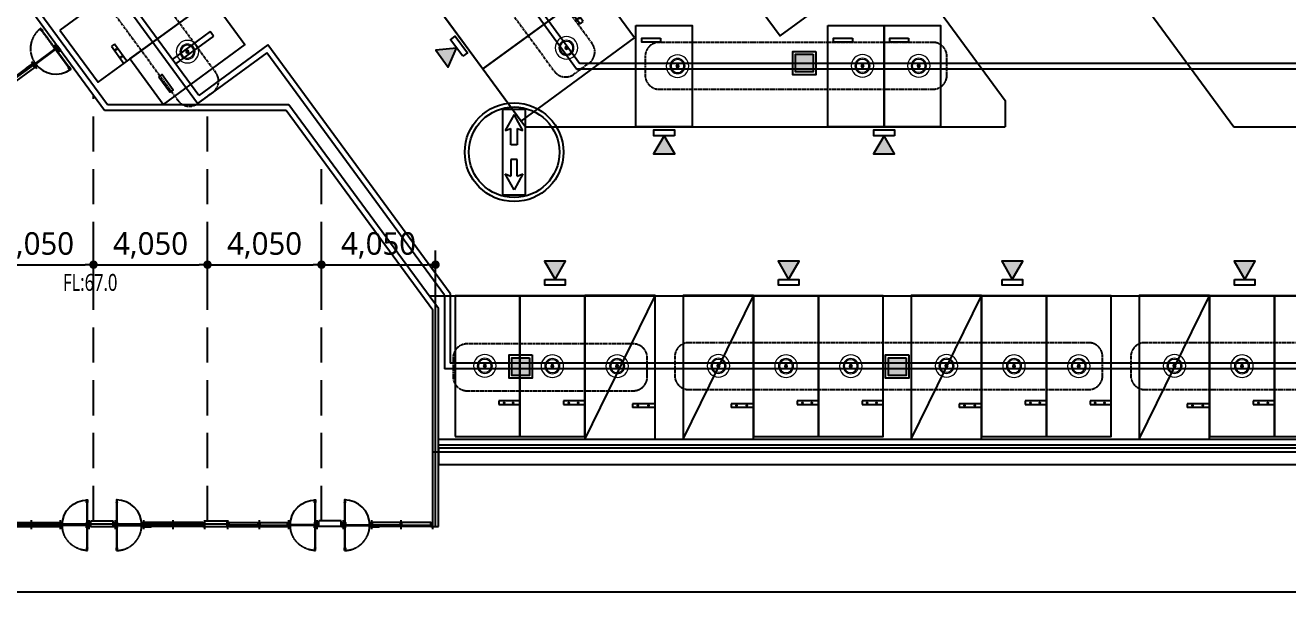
# Model space of a CAD drawing. Header units: millimetres. Extents: x 75184266 to 76346726, y -35850126 to -33679385.
# Drawn here: x 75364708 to 75409558, y -35002078 to -34981951 of the extents above; entities that cross this region are included whole.
import ezdxf
from ezdxf.xclip import XClip

# ---------------------------------------------------------------- set-up
doc = ezdxf.new("R2010")
doc.units = ezdxf.units.MM
doc.header["$LTSCALE"] = 50
doc.header["$MEASUREMENT"] = 0
doc.header["$XCLIPFRAME"] = 2
doc.header["$PDMODE"] = 1
doc.header["$PDSIZE"] = -3
for name, pattern in [('CONTINOUS', [0]), ('HIDDEN', [0.375, 0.25, -0.125]), ('XR-1F-PLAN$0$CEN', [62, 60, -1, 0, -1]), ('XR-1F-PLAN$0$HIDDEN', [0.375, 0.25, -0.125]), ('XR-B1$0$XR-지하3층$0$HID1', [2.3, 1.5, -0.8]), ('XR-지하3층$0$HID1', [2.3, 1.5, -0.8]), ('XR-지하3층$0$HIDDEN', [0.375, 0.25, -0.125]), ('단지배치도$0$PHANTOM2', [31.75, 15.875, -3.175, 3.175, -3.175, 3.175, -3.175])]:
    doc.linetypes.add(name, pattern=pattern)
doc.layers.get('0').update_dxf_attribs({"linetype": 'CONTINUOUS'})
doc.layers.get('Defpoints').update_dxf_attribs({"color": 51, "linetype": 'CONTINUOUS'})
doc.layers.add('1-주차면센서', color=3, linetype='CONTINUOUS', lineweight=15)
for name, color, linetype in [('2-주차안내등', 2, 'CONTINUOUS'), ('3-SIO', 1, 'CONTINUOUS'), ('AA-MKXS', 3, 'CONTINUOUS'), ('DK1', 6, 'CONTINUOUS'), ('PARKING', 7, 'CONTINUOUS'), ('RACEWAY', 4, 'HIDDEN'), ('XR-1F-PLAN$0$A-CEN02', 27, 'XR-1F-PLAN$0$CEN'), ('XR-1F-PLAN$0$A-DOR-FRAME', 7, 'CONTINUOUS'), ('XR-1F-PLAN$0$A-DOR-GL', 142, 'CONTINUOUS'), ('XR-1F-PLAN$0$A-DOR-HID', 9, 'XR-1F-PLAN$0$HIDDEN'), ('XR-1F-PLAN$0$A-DOR-TRACE', 8, 'CONTINUOUS'), ('XR-1F-PLAN$0$A-FRAME', 1, 'CONTINUOUS'), ('XR-1F-PLAN$0$A-HDCP7', 7, 'CONTINUOUS'), ('XR-1F-PLAN$0$A-WIN-ELE8', 8, 'CONTINUOUS'), ('XR-B1$0$00_블럭계획고', 7, 'CONTINUOUS'), ('XR-지하3층$0$A-주차', 9, 'CONTINUOUS'), ('XR-지하3층$0$일반주차', 8, 'CONTINUOUS'), ('XR-지하3층$0$확장형주차', 8, 'CONTINUOUS'), ('유도관제-RECWAY', 4, 'CONTINOUS')]:
    doc.layers.add(name, color=color, linetype=linetype)
for name, color, linetype, plot in [('XR-B1$0$XR-지하3층$0$DEFPOINT', 142, 'CONTINUOUS', False), ('XR-지하3층$0$DEFPOINT', 142, 'CONTINUOUS', False), ('건축', 8, 'CONTINUOUS', False)]:
    doc.layers.add(name, color=color, linetype=linetype, plot=plot)
doc.styles.add('HY각헤드라인M', font='')
doc.styles.add('XR-B1$0$HY각헤드라인M', font='')
doc.styles.add('XR-지하3층$0$SIM', font='simplex.shx')
doc.styles.add('XR-지하3층$0$맑은고딕', font='')
doc.styles.get('HY각헤드라인M').set_extended_font_data('Malgun Gothic')
doc.styles.get('XR-B1$0$HY각헤드라인M').set_extended_font_data('Malgun Gothic')
doc.styles.get('XR-지하3층$0$맑은고딕').set_extended_font_data('Malgun Gothic')
doc.dimstyles.new('XR-지하3층$0$NDIM', dxfattribs={"dimtxt": 3, "dimasz": 1, "dimexe": 2, "dimexo": 5, "dimgap": 1, "dimtad": 1, "dimdec": 0, "dimrnd": 0.25, "dimdsep": 46, "dimlunit": 6, "dimtxsty": 'XR-지하3층$0$SIM', "dimblk": 'XR-지하3층$0$DIMDOT', "dimcen": 5, "dimclrd": 2, "dimclre": 2, "dimclrt": 6, "dimadec": 0, "dimazin": 0, "dimtfac": 1, "dimtdec": 0, "dimtix": 1, "dimtmove": 2, "dimatfit": 1, "dimldrblk": 'XR-지하3층$0$DIMDOT', "dimfxl": 1.5, "dimtolj": 1, "dimtzin": 0, "dimarcsym": 0})

# ---------------------------------------------------------------- blocks, each defined once
blk = doc.blocks.new('XR-지하3층$0$확장형 주차')
at = {"layer": 'XR-지하3층$0$확장형주차', "color": 7}
for p, q in [((0, 3965), (800, 3965)), ((0, 3835), (800, 3835)), ((800, 3835), (800, 3965))]:
    blk.add_line(p, q, dxfattribs=at)
blk.add_lwpolyline([(2500, 5100), (0, 0)], dxfattribs=at)
blk.add_lwpolyline([(2500, 5091), (0, 5091), (0, -9), (2500, -9)], close=True, dxfattribs=at)
for centre in [(238, 3900), (613, 3900)]:
    blk.add_circle(centre, 17.5, dxfattribs=at)
blk = doc.blocks.new('XR-지하3층$0$일반형 주차')
at = {"layer": 'XR-지하3층$0$일반주차'}
for p, q in [((750, 3865), (0, 3865)), ((0, 3735), (750, 3735)), ((750, 3735), (750, 3865))]:
    blk.add_line(p, q, dxfattribs=at)
blk.add_lwpolyline([(2300, 5000), (0, 5000), (0, 0), (2300, 0)], close=True, dxfattribs=at)
for centre in [(238, 3800), (563, 3800)]:
    blk.add_circle(centre, 17.5, dxfattribs=at)
blk = doc.blocks.new('XR-지하3층$0$A$C73B52ADF')
at = {"layer": 'XR-지하3층$0$A-주차', "elevation": 0}
for points in [[(-2038, 2466), (-38, 2466), (-38, -1134), (-2038, -1134)], [(-1166, 2021), (-1166, 1871), (-1832, 1871), (-1832, 2021)]]:
    blk.add_lwpolyline(points, close=True, dxfattribs=at)
blk = doc.blocks.new('XR-지하3층$0$_Dot')
at = {"color": 0, "lineweight": -2}
blk.add_line((-0.5, 0), (-1, 0), dxfattribs=at)
at = {"color": 0, "const_width": 0.5}
blk.add_lwpolyline([(-0.25, 0, 1), (0.25, 0, 1)], format="xyb", close=True, dxfattribs=at)
blk = doc.blocks.new('*D168')
at = {"layer": 'Defpoints', "color": 0, "ltscale": 0.01, "transparency": 16777216}
for p in [(75367134, -34990457), (75363084, -34991189), (75367134, -34991189)]:
    blk.add_point(p, dxfattribs=at)
at = {"layer": '건축', "color": 0, "linetype": 'ByBlock', "lineweight": -2, "ltscale": 0.01}
blk.add_line((75363084, -34990989), (75363084, -34989957), dxfattribs=at)
at = {"layer": '건축', "color": 0, "lineweight": -2, "ltscale": 0.01}
for p, q in [((75367134, -34990989), (75367134, -34989957)), ((75363384, -34990457), (75366834, -34990457))]:
    blk.add_line(p, q, dxfattribs=at)
at = {"layer": '건축', "color": 0, "lineweight": -2, "ltscale": 0.01, "xscale": 300, "yscale": 300, "zscale": 300}
for p, rotation in [((75363084, -34990457), 179.9999077924462), ((75367134, -34990457), 359.9999077924462)]:
    blk.add_blockref('XR-지하3층$0$_Dot', p, dxfattribs=dict(at, rotation=rotation))
at = {"layer": '건축', "color": 6, "ltscale": 0.01, "insert": (75365109, -34989776), "char_height": 800, "attachment_point": 5, "rotation": 359.9999, "style": 'XR-지하3층$0$맑은고딕'}
blk.add_mtext('\\A1;4,050', dxfattribs=at)
blk = doc.blocks.new('XR-지하3층$0$DIMDOT')
blk.add_line((-2, 0), (2, 0))
at = {"color": 3}
for radius in [0.6, 0.28]:
    blk.add_circle((0, 0), radius, dxfattribs=at)
blk = doc.blocks.new('*D169')
at = {"layer": 'Defpoints', "color": 0, "ltscale": 0.01, "transparency": 16777216}
for p in [(75371184, -34990457), (75367134, -34991189), (75371184, -34991189)]:
    blk.add_point(p, dxfattribs=at)
at = {"layer": '건축', "color": 0, "linetype": 'ByBlock', "lineweight": -2, "ltscale": 0.01}
blk.add_line((75367134, -34990989), (75367134, -34989957), dxfattribs=at)
at = {"layer": '건축', "color": 0, "lineweight": -2, "ltscale": 0.01}
for p, q in [((75371184, -34990989), (75371184, -34989957)), ((75367434, -34990457), (75370884, -34990457))]:
    blk.add_line(p, q, dxfattribs=at)
at = {"layer": '건축', "color": 0, "lineweight": -2, "ltscale": 0.01, "xscale": 300, "yscale": 300, "zscale": 300}
for p, rotation in [((75367134, -34990457), 179.9999077924462), ((75371184, -34990457), 359.9999077924462)]:
    blk.add_blockref('XR-지하3층$0$_Dot', p, dxfattribs=dict(at, rotation=rotation))
at = {"layer": '건축', "color": 6, "ltscale": 0.01, "insert": (75369159, -34989776), "char_height": 800, "attachment_point": 5, "rotation": 359.9999, "style": 'XR-지하3층$0$맑은고딕'}
blk.add_mtext('\\A1;4,050', dxfattribs=at)
blk = doc.blocks.new('XR-1F-PLAN$0$A$C10B20476')
at = {"layer": 'Defpoints'}
for p, q in [((134, 35), (110, 35)), ((110, 35), (110, 0)), ((134, 35), (134, 0))]:
    blk.add_line(p, q, dxfattribs=at)
at = {"layer": 'XR-1F-PLAN$0$A-CEN02', "linetype": 'Continuous'}
blk.add_line((318, 80), (0, 80), dxfattribs=at)
at = {"layer": 'XR-1F-PLAN$0$A-FRAME'}
for p, q in [((144, 80), (110, 80)), ((110, 56), (144, 56)), ((110, 43), (144, 43)), ((144, 20), (134, 20))]:
    blk.add_line(p, q, dxfattribs=at)
for points in [[(88, 20), (88, 80)], [(110, 35), (110, 80)], [(122, 48), (144, 48), (144, 20), (238, 20), (238, 80), (144, 80), (144, 51), (122, 51), (122, 48)]]:
    blk.add_lwpolyline(points, dxfattribs=at)
blk = doc.blocks.new('XR-1F-PLAN$0$A$C491451C1')
at = {"layer": 'Defpoints'}
for p, q in [((15, 208), (-20, 208)), ((15, 184), (-20, 184)), ((15, 184), (15, 208)), ((45, 208), (45, 184)), ((45, 208), (80, 208)), ((45, 184), (80, 184))]:
    blk.add_line(p, q, dxfattribs=at)
at = {"layer": 'XR-1F-PLAN$0$A-CEN02', "linetype": 'Continuous'}
blk.add_line((30, 0), (30, 318), dxfattribs=at)
at = {"layer": 'XR-1F-PLAN$0$A-FRAME'}
for p, q in [((0, 174), (0, 184)), ((24, 208), (24, 174)), ((37, 208), (37, 174)), ((60, 174), (60, 184))]:
    blk.add_line(p, q, dxfattribs=at)
for points in [[(0, 230), (60, 230)], [(29, 196), (29, 174), (0, 174), (0, 80), (60, 80), (60, 174), (32, 174), (32, 196), (29, 196)], [(15, 208), (45, 208)]]:
    blk.add_lwpolyline(points, dxfattribs=at)
blk = doc.blocks.new('XR-1F-PLAN$0$A$C7F517DA1')
at = {"layer": 'XR-1F-PLAN$0$A-DOR-FRAME', "ltscale": 0.5, "elevation": 0}
for points in [[(50, 1675), (60, 1675), (60, 1690), (75, 1690), (75, 1675), (85, 1675), (85, 1775), (50, 1775)], [(50, 925), (10, 925), (10, 825), (50, 825)], [(990, 925), (950, 925), (950, 825), (990, 825)]]:
    blk.add_lwpolyline(points, close=True, dxfattribs=at)
blk.add_lwpolyline([(50, 875), (50, 975), (60, 975), (60, 960), (75, 960), (75, 975), (85, 975), (85, 875), (50, 875)], dxfattribs=at)
at = {"layer": 'XR-1F-PLAN$0$A-DOR-GL', "elevation": 0}
blk.add_lwpolyline([(62, 962), (72, 962), (72, 1687), (62, 1687)], close=True, dxfattribs=at)
at = {"layer": 'XR-1F-PLAN$0$A-DOR-HID', "ltscale": 2, "elevation": 0}
blk.add_lwpolyline([(50, 875), (50, 775), (60, 775), (60, 790), (75, 790), (75, 775), (85, 775), (85, 875), (50, 875)], dxfattribs=at)
for points in [[(62, 788), (72, 788), (72, 63), (62, 63)], [(50, 75), (60, 75), (60, 60), (75, 60), (75, 75), (85, 75), (85, -25), (50, -25)]]:
    blk.add_lwpolyline(points, close=True, dxfattribs=at)
at = {"layer": 'XR-1F-PLAN$0$A-DOR-HID', "ltscale": 2}
blk.add_arc((50, 875, 0), 900, 270, 0, dxfattribs=at)
at = {"layer": 'XR-1F-PLAN$0$A-DOR-TRACE'}
blk.add_arc((50, 875, 0), 900, 0, 90, dxfattribs=at)
at = {"layer": 'XR-1F-PLAN$0$A-WIN-ELE8'}
for p, q in [((85, 890, 0), (950, 890, 0)), ((85, 860, 0), (950, 860, 0))]:
    blk.add_line(p, q, dxfattribs=at)
blk = doc.blocks.new('Showwindow-8.1')
at = {"layer": 'AA-MKXS', "ltscale": 0.5}
for p, q in [((-3650, -150, 0), (-3650, 50, 0)), ((-400, -150), (-400, 50)), ((-400, 50), (400, 50, 0)), ((400, -150, 0), (400, 50, 0)), ((3650, -150, 0), (3650, 50, 0)), ((-410, -150, 0), (-410, -128, 0)), ((-400, -150), (400, -150, 0))]:
    blk.add_line(p, q, dxfattribs=at)
at = {"layer": 'XR-1F-PLAN$0$A-DOR-GL'}
for points in [[(-3595, -104), (-3595, -128), (-2535, -128), (-2535, -104)], [(-1495, -104), (-1495, -128), (-2505, -128), (-2505, -104)], [(1495, -104), (1495, -128), (2505, -128), (2505, -104)], [(3595, -104), (3595, -128), (2535, -128), (2535, -104)]]:
    blk.add_lwpolyline(points, close=True, dxfattribs=at)
at = {"layer": 'XR-1F-PLAN$0$A-FRAME'}
for p, q in [((-3640, -150, 0), (-3640, -128, 0)), ((-3580, -150, 0), (-3580, -128, 0)), ((-2550, -150, 0), (-2550, -128, 0)), ((-2490, -150, 0), (-2490, -128, 0)), ((-470, -150, 0), (-470, -128, 0)), ((410, -150, 0), (410, -128, 0)), ((470, -150, 0), (470, -128, 0)), ((2490, -150, 0), (2490, -128, 0)), ((2550, -150, 0), (2550, -128, 0)), ((3580, -150, 0), (3580, -128, 0)), ((3640, -150, 0), (3640, -128, 0))]:
    blk.add_line(p, q, dxfattribs=at)
at = {"layer": 'XR-1F-PLAN$0$A-HDCP7'}
for points in [[(-1750, -150), (-1450, -150), (-1450, -165), (-1750, -165)], [(1750, -150), (1450, -150), (1450, -165), (1750, -165)]]:
    blk.add_lwpolyline(points, close=True, dxfattribs=at)
at = {"layer": 'XR-1F-PLAN$0$A-WIN-ELE8'}
for p, q in [((-3580, 0, 0), (-2550, 0)), ((-3580, -150, 0), (-1510, -150)), ((-2490, 0), (-1510, 0)), ((2490, 0), (1510, 0)), ((3580, -150, 0), (1510, -150)), ((3580, 0, 0), (2550, 0))]:
    blk.add_line(p, q, dxfattribs=at)
at = {"layer": 'XR-1F-PLAN$0$A-DOR-FRAME', "ltscale": 600, "extrusion": (0, 0, -1), "zscale": -1}
blk.add_blockref('XR-1F-PLAN$0$A$C7F517DA1', (460, -975, 0), dxfattribs=at)
at = {"layer": 'XR-1F-PLAN$0$A-DOR-FRAME', "ltscale": 600, "extrusion": (0, 0, -1), "xscale": -1, "zscale": -1}
blk.add_blockref('XR-1F-PLAN$0$A$C7F517DA1', (-460, -975, 0), dxfattribs=at)
at = {"layer": 'XR-1F-PLAN$0$A-FRAME', "rotation": 90}
blk.add_blockref('XR-1F-PLAN$0$A$C10B20476', (-3560, -238, 0), dxfattribs=at)
at = {"layer": 'XR-1F-PLAN$0$A-FRAME', "ltscale": 0.5, "extrusion": (0, 0, -1), "zscale": -1, "rotation": 180}
for p in [(2550, 80), (1510, 80)]:
    blk.add_blockref('XR-1F-PLAN$0$A$C491451C1', p, dxfattribs=at)
at = {"layer": 'XR-1F-PLAN$0$A-FRAME', "extrusion": (0, 0, -1), "xscale": -1, "zscale": -1, "rotation": 270}
blk.add_blockref('XR-1F-PLAN$0$A$C10B20476', (390, -238), dxfattribs=at)
at = {"layer": 'XR-1F-PLAN$0$A-FRAME', "extrusion": (0, 0, -1), "zscale": -1, "rotation": 90}
blk.add_blockref('XR-1F-PLAN$0$A$C10B20476', (-390, -238), dxfattribs=at)
at = {"layer": 'XR-1F-PLAN$0$A-FRAME', "ltscale": 0.5, "extrusion": (0, 0, -1), "xscale": -1, "zscale": -1, "rotation": 180}
for p in [(-1510, 80), (-2550, 80)]:
    blk.add_blockref('XR-1F-PLAN$0$A$C491451C1', p, dxfattribs=at)
at = {"layer": 'XR-1F-PLAN$0$A-FRAME', "xscale": -1, "rotation": 270}
blk.add_blockref('XR-1F-PLAN$0$A$C10B20476', (3560, -238, 0), dxfattribs=at)
blk = doc.blocks.new('SW-3.9')
at = {"layer": 'AA-MKXS', "ltscale": 0.5}
for p, q in [((0, 200), (0, 0)), ((2800, 200, 0), (2800, 0, 0))]:
    blk.add_line(p, q, dxfattribs=at)
at = {"layer": 'XR-1F-PLAN$0$A-DOR-GL', "elevation": 0}
for points in [[(1095, 154), (1095, 178), (2105, 178), (2105, 154)], [(2745, 154), (2745, 178), (2135, 178), (2135, 154)]]:
    blk.add_lwpolyline(points, close=True, dxfattribs=at)
at = {"layer": 'XR-1F-PLAN$0$A-FRAME'}
for p, q in [((10, 200), (10, 178)), ((70, 200), (70, 178)), ((2090, 200), (2090, 178)), ((2150, 200), (2150, 178)), ((2730, 200, 0), (2730, 178, 0)), ((2790, 200, 0), (2790, 178, 0))]:
    blk.add_line(p, q, dxfattribs=at)
at = {"layer": 'XR-1F-PLAN$0$A-HDCP7', "elevation": 0}
blk.add_lwpolyline([(1350, 200), (1050, 200), (1050, 215), (1350, 215)], close=True, dxfattribs=at)
at = {"layer": 'XR-1F-PLAN$0$A-WIN-ELE8'}
for p, q in [((2730, 200, 0), (1110, 200, 0)), ((2090, 50, 0), (1110, 50, 0)), ((2730, 50, 0), (2150, 50, 0))]:
    blk.add_line(p, q, dxfattribs=at)
at = {"layer": 'XR-1F-PLAN$0$A-DOR-FRAME', "ltscale": 600, "extrusion": (0, 0, -1), "zscale": -1, "rotation": 179.9999999825117}
blk.add_blockref('XR-1F-PLAN$0$A$C7F517DA1', (-60, 1025, 0), dxfattribs=at)
at = {"layer": 'XR-1F-PLAN$0$A-FRAME'}
for p, rotation in [((-10, 288, 0), 270.0000000174883), ((2710, 288, 0), 270.0000000174886)]:
    blk.add_blockref('XR-1F-PLAN$0$A$C10B20476', p, dxfattribs=dict(at, rotation=rotation))
at = {"layer": 'XR-1F-PLAN$0$A-FRAME', "ltscale": 0.5, "extrusion": (0, 0, -1), "zscale": -1}
for p in [(-1110, -30, 0), (-2150, -30, 0)]:
    blk.add_blockref('XR-1F-PLAN$0$A$C491451C1', p, dxfattribs=at)
blk = doc.blocks.new('*D191')
at = {"layer": 'Defpoints', "color": 0, "ltscale": 0.01, "transparency": 16777216}
for p in [(75375234, -34990457), (75371184, -34991189), (75375234, -34991189)]:
    blk.add_point(p, dxfattribs=at)
at = {"layer": '건축', "color": 0, "linetype": 'ByBlock', "lineweight": -2, "ltscale": 0.01}
blk.add_line((75371184, -34990989), (75371184, -34989957), dxfattribs=at)
at = {"layer": '건축', "color": 0, "lineweight": -2, "ltscale": 0.01}
for p, q in [((75375234, -34990989), (75375234, -34989957)), ((75371484, -34990457), (75374934, -34990457))]:
    blk.add_line(p, q, dxfattribs=at)
at = {"layer": '건축', "color": 0, "lineweight": -2, "ltscale": 0.01, "xscale": 300, "yscale": 300, "zscale": 300}
for p, rotation in [((75371184, -34990457), 179.9999077924462), ((75375234, -34990457), 359.9999077924462)]:
    blk.add_blockref('XR-지하3층$0$_Dot', p, dxfattribs=dict(at, rotation=rotation))
at = {"layer": '건축', "color": 6, "ltscale": 0.01, "insert": (75373209, -34989776), "char_height": 800, "attachment_point": 5, "rotation": 359.9999, "style": 'XR-지하3층$0$맑은고딕'}
blk.add_mtext('\\A1;4,050', dxfattribs=at)
blk = doc.blocks.new('*D192')
at = {"layer": 'Defpoints', "color": 0, "ltscale": 0.01, "transparency": 16777216}
for p in [(75379284, -34990457), (75375234, -34991189), (75379284, -34991189)]:
    blk.add_point(p, dxfattribs=at)
at = {"layer": '건축', "color": 0, "linetype": 'ByBlock', "lineweight": -2, "ltscale": 0.01}
blk.add_line((75375234, -34990989), (75375234, -34989957), dxfattribs=at)
at = {"layer": '건축', "color": 0, "lineweight": -2, "ltscale": 0.01}
for p, q in [((75379284, -34990989), (75379284, -34989957)), ((75375534, -34990457), (75378984, -34990457))]:
    blk.add_line(p, q, dxfattribs=at)
at = {"layer": '건축', "color": 0, "lineweight": -2, "ltscale": 0.01, "xscale": 300, "yscale": 300, "zscale": 300}
for p, rotation in [((75375234, -34990457), 179.9999077924462), ((75379284, -34990457), 359.9999077924462)]:
    blk.add_blockref('XR-지하3층$0$_Dot', p, dxfattribs=dict(at, rotation=rotation))
at = {"layer": '건축', "color": 6, "ltscale": 0.01, "insert": (75377259, -34989776), "char_height": 800, "attachment_point": 5, "rotation": 359.9999, "style": 'XR-지하3층$0$맑은고딕'}
blk.add_mtext('\\A1;4,050', dxfattribs=at)
blk = doc.blocks.new('11111111')
at = {"layer": 'XR-B1$0$XR-지하3층$0$DEFPOINT', "linetype": 'XR-B1$0$XR-지하3층$0$HID1', "ltscale": 50}
blk.add_lwpolyline([(77060562, -34332853), (77063587, -34317853), (77063649, -34280876), (77066707, -34245876), (77066734, -34229679), (76979951, -34223236), (76855438, -34213992, -0.110486), (76808135, -34238483), (76803058, -34244661), (76799605, -34368327), (76804810, -34373679), (76934251, -34373677), (76959243, -34369677), (76989587, -34369677), (77004594, -34370677), (77051655, -34370675), (77060514, -34361831)], format="xyb", close=True, dxfattribs=at)
at = {"layer": 'XR-B1$0$00_블럭계획고', "color": 3, "style": 'XR-B1$0$HY각헤드라인M', "width": 0.75}
blk.add_text('FL:67.0', height=600, rotation=0, dxfattribs=at).set_placement((76871037, -34362988))
blk = doc.blocks.new('XR-지하3층$0$A$C723B38EE')
at = {"layer": 'XR-지하3층$0$DEFPOINT', "linetype": 'XR-지하3층$0$HID1', "ltscale": 50}
blk.add_lwpolyline([(439.7, 226.504), (442.725, 241.504), (442.787, 278.481), (445.845, 313.481), (445.872, 329.678), (359.089, 336.121), (234.575, 345.365, -0.110486), (187.273, 320.874), (182.196, 314.697), (178.743, 191.031), (183.947, 185.678), (313.388, 185.68), (338.38, 189.68), (368.725, 189.68), (383.732, 188.681), (430.793, 188.682), (439.652, 197.526)], format="xyb", close=True, dxfattribs=at)
blk = doc.blocks.new('TIS-주차면센서(확대)')
at = {"layer": '1-주차면센서'}
blk.add_hatch(color=256, dxfattribs=at).paths.add_polyline_path([(43.5, 0, 1), (-43.5, 0, 1)])
h = blk.add_hatch(color=256, dxfattribs=at)
edge = h.paths.add_edge_path()
edge.add_arc((0, 0), 43.5, 0, 360)
for radius in [303.5, 203.5, 173.5, 43.5]:
    blk.add_circle((0, 0), radius, dxfattribs=at)
blk = doc.blocks.new('rehw6')
at = {"layer": '3-SIO'}
for points in [[(406938, -283999), (406938, -284825), (407763, -284825), (407763, -283999)], [(407038, -284099), (407038, -284725), (407663, -284725), (407663, -284099)]]:
    blk.add_lwpolyline(points, close=True, dxfattribs=at)
for points in [[(407038, -284099), (407663, -284725), (407663, -284099), (407038, -284725)], [(407663, -284099), (407038, -284725), (407663, -284725), (407038, -284099)]]:
    blk.add_solid(points, dxfattribs=at)
blk = doc.blocks.new('fh52f')
at = {"layer": '2-주차안내등'}
for points in [[(399980, -281538), (399333, -281164), (399333, -281912)], [(399980, -281903), (399980, -281173), (400188, -281173), (400188, -281903)]]:
    blk.add_lwpolyline(points, close=True, dxfattribs=at)
blk.add_solid([(399333, -281912), (399333, -281164), (399980, -281538)], dxfattribs=at)
blk = doc.blocks.new('sdvfr')
at = {"layer": 'DK1'}
for p, q in [((-945351, 1790459), (-944567, 1790896)), ((-944567, 1790896), (-944674, 1790612)), ((-943860, 1790612), (-944674, 1790612)), ((-943860, 1790306), (-943860, 1790612)), ((-943136, 1790306), (-943136, 1790612)), ((-943136, 1790612), (-942322, 1790612)), ((-941645, 1790459), (-942429, 1790896)), ((-942429, 1790896), (-942322, 1790612)), ((-944567, 1790022), (-945351, 1790459)), ((-944674, 1790306), (-943860, 1790306)), ((-944674, 1790306), (-944567, 1790022)), ((-942322, 1790306), (-943136, 1790306)), ((-942429, 1790022), (-941645, 1790459)), ((-942322, 1790306), (-942429, 1790022))]:
    blk.add_line(p, q, dxfattribs=at)
blk.add_lwpolyline([(-941398, 1789894), (-941398, 1791024), (-945598, 1791024), (-945598, 1789894)], close=True, dxfattribs=at)
at = {"layer": 'DK1', "color": 2}
for radius in [2428, 2228]:
    blk.add_circle((-943498, 1790459), radius, dxfattribs=at)

msp = doc.modelspace()

# ---------------------------------------------------------------- linework, layer by layer
at = {"layer": 'PARKING', "color": 241, "linetype": '단지배치도$0$PHANTOM2', "ltscale": 0.1}
for points in [[(75384200.3, -34983691.4), (75384737.5, -34983297.5, 0.4142136), (75384845.1, -34982598.6), (75377158.7, -34972114.4, 0.4142136), (75376459.8, -34972006.8), (75375922.5, -34972400.7, 0.4142136), (75375814.9, -34973099.6), (75383501.4, -34983583.8, 0.4142136)], [(75397450.8, -34983724.4), (75397450.8, -34983058.2, 0.4142136), (75396950.8, -34982558.2), (75387230.6, -34982558.1, 0.4142136), (75386730.6, -34983058.1), (75386730.6, -34983724.3, 0.4142136), (75387230.6, -34984224.3), (75396950.8, -34984224.4, 0.4142136)]]:
    msp.add_lwpolyline(points, format="xyb", close=True, dxfattribs=at)
at = {"layer": 'PARKING', "color": 241, "linetype": '단지배치도$0$PHANTOM2', "ltscale": 0.1, "elevation": 0}
for points in [[(75370833.8, -34984731.1), (75371371, -34984337.2, 0.4142136), (75371478.6, -34983638.4), (75364205.8, -34973718.3, 0.4142136), (75363507, -34973610.7), (75362969.7, -34974004.6, 0.4142136), (75362862.1, -34974703.5), (75370134.9, -34984623.5, 0.4142136)], [(75386807.2, -34994436.8), (75386807.2, -34993770.6, 0.4142136), (75386307.2, -34993270.6), (75380407.2, -34993270.6, 0.4142136), (75379907.2, -34993770.6), (75379907.2, -34994436.8, 0.4142136), (75380407.2, -34994936.8), (75386307.2, -34994936.8, 0.4142136)], [(75402982.3, -34994395.1), (75402982.3, -34993728.9, 0.4142136), (75402482.3, -34993228.9), (75388282.3, -34993228.9, 0.4142136), (75387782.3, -34993728.9), (75387782.3, -34994395.1, 0.4142136), (75388282.3, -34994895.1), (75402482.3, -34994895.1, 0.4142136)], [(75419182.3, -34994395.1), (75419182.3, -34993728.9, 0.4142136), (75418682.3, -34993228.9), (75404482.3, -34993228.9, 0.4142136), (75403982.3, -34993728.9), (75403982.3, -34994395.1, 0.4142136), (75404482.3, -34994895.1), (75418682.3, -34994895.1, 0.4142136)]]:
    msp.add_lwpolyline(points, format="xyb", close=True, dxfattribs=at)
at = {"layer": '건축'}
for p, q in [((75389887.6, -34961338.1), (75407647.3, -34985562)), ((75385048.8, -34964885.7), (75399523.1, -34984628.4)), ((75373515.1, -34973341.6), (75382474.5, -34985561.9)), ((75399523.1, -34984628.4), (75399523.1, -34985562)), ((75382474.5, -34985561.9), (75399523.1, -34985562)), ((75407647.3, -34985562), (75417398.1, -34985562)), ((75379061.6, -34991561.9), (75420207.5, -34991562))]:
    msp.add_line(p, q, dxfattribs=at)
at = {"layer": '건축', "ltscale": 0.5}
for p, q in [((75351957.8, -34963727.1), (75367526.1, -34984961.9)), ((75352119.1, -34963608.8), (75367627.4, -34984761.9)), ((75367526.1, -34984961.9), (75373973.9, -34984961.9)), ((75367627.4, -34984761.9), (75374075.2, -34984761.9)), ((75379283.2, -34999762), (75379283.2, -34990431.7)), ((75379183.2, -34999561.9, 0), (75379183.2, -34992067.4, 0)), ((75379383.2, -34999761.9, 0), (75379383.2, -34992001.9, 0)), ((75379383.2, -34996661.9, 0), (75448764.8, -34996662, 0)), ((75379383.2, -34996861.9, 0), (75448492, -34996862, 0)), ((75362984.2, -34999661.9), (75371884.2, -34999661.9)), ((75371084.2, -34999561.9), (75371884.2, -34999561.9)), ((75371084.2, -34999761.9), (75371884.2, -34999761.9)), ((75379184.2, -34999761.9, 0), (75379383.2, -34999761.9, 0))]:
    msp.add_line(p, q, dxfattribs=at)
at = {"layer": '건축', "linetype": 'XR-지하3층$0$HIDDEN', "ltscale": 100}
for p, q in [((75367134.2, -34999561.9), (75367134.2, -34984427.4)), ((75371184.2, -34999561.9), (75371184.2, -34984961.9)), ((75375234.2, -34999561.9), (75375234.2, -34986681))]:
    msp.add_line(p, q, dxfattribs=at)
at = {"layer": '건축', "ltscale": 1000}
for p, q in [((75379183.2, -34997111.9, 0), (75516203.2, -34997112.2)), ((75379383.2, -34996961.9, 0), (75379383.2, -34997561.9, 0)), ((75379383.2, -34996961.9, 0), (75448355.6, -34996962, 0)), ((75379383.2, -34997561.9, 0), (75516203.2, -34997562.2))]:
    msp.add_line(p, q, dxfattribs=at)
at = {"layer": '건축', "ltscale": 0.5}
for points in [[(75373973.9, -34984961.9), (75379183.2, -34992067.4)], [(75374075.2, -34984761.9), (75379383.2, -34992001.9)]]:
    msp.add_lwpolyline(points, dxfattribs=at)
at = {"layer": '유도관제-RECWAY', "color": 201, "ltscale": 0.5}
for p, q in [((75370827.8, -34984729.9), (75337720, -34939570.5)), ((75370870.8, -34984450.3), (75337999.6, -34939613.6)), ((75371275, -34982175.7), (75369927.5, -34983163.6)), ((75371393.3, -34982337), (75370045.8, -34983324.9)), ((75371393.3, -34982337), (75371275, -34982175.7)), ((75373329.3, -34982647.9), (75370870.8, -34984450.3)), ((75379801.6, -34991476.2), (75373329.3, -34982647.9, 0)), ((75373286.3, -34982927.5), (75370827.8, -34984729.9)), ((75379601.6, -34991541.7), (75373286.3, -34982927.5)), ((75379601.6, -34991541.7), (75379601.6, -34994162)), ((75379801.6, -34991476.2), (75379801.6, -34993962)), ((75420993, -34993962), (75379801.6, -34993962)), ((75421058.5, -34994162), (75379601.6, -34994162))]:
    msp.add_line(p, q, dxfattribs=at)
for points in [[(75371192.7, -34965496.6), (75384291.8, -34983494.3), (75416159.9, -34983494.3), (75423295.9, -34978261.1), (75412713.6, -34963827.1)], [(75371354, -34965378.4), (75384393.6, -34983294.3), (75416094.4, -34983294.3), (75423016.4, -34978218.1), (75412552.4, -34963945.4)]]:
    msp.add_lwpolyline(points, dxfattribs=at)

# ---------------------------------------------------------------- block references
at = {"layer": '2-주차안내등'}
for p, rotation in [((74890991.7, -34992024.1), 36.22616233518524), ((75105867.2, -35385854.2), 90), ((75113681.6, -35385854.2), 90), ((75665066.1, -34590998.1, 0), 270), ((75673366.2, -34590998.1, 0), 270), ((75681310.5, -34590998.1, 0), 270), ((75689566.2, -34590998.2, 0), 270)]:
    msp.add_blockref('fh52f', p, dxfattribs=dict(at, rotation=rotation))
at = {"layer": 'PARKING', "xscale": -1.320000000298023, "yscale": 1.320000000298023, "zscale": 1.319999999948777, "rotation": 90}
for p in [(75383933, -34982753.2), (75370470.6, -34982889.5), (75387880.6, -34983400.9), (75394450.8, -34983394.3), (75396450.8, -34983394.3), (75381034, -34994052.9), (75383434.1, -34994061.9), (75385734.1, -34994061.9), (75389334.1, -34994052.9), (75391734.2, -34994061.9), (75394034.2, -34994061.9), (75397434.1, -34994052.9), (75399834.2, -34994062), (75402134.2, -34994062), (75405534.1, -34994052.9), (75407934.2, -34994062)]:
    msp.add_blockref('TIS-주차면센서(확대)', p, dxfattribs=at)
at = {"layer": 'PARKING', "xscale": -1}
for p in [(75799734.7, -34698882.1), (75789658, -34709666.5), (75803035.5, -34709666.5)]:
    msp.add_blockref('rehw6', p, dxfattribs=at)
at = {"layer": 'RACEWAY', "xscale": 0.7218862473964691, "yscale": 0.7218862473964691, "zscale": 0.7218862473964691, "rotation": 90}
msp.add_blockref('sdvfr', (76674582.4, -34305364.7), dxfattribs=at)
at = {"layer": '건축', "ltscale": 0.5}
ref = msp.add_blockref('XR-지하3층$0$A$C723B38EE', (75115875.3, -35187756.2), dxfattribs=dict(at, xscale=999.9999999999998, yscale=999.9999999999998, zscale=999.9999999999998))
XClip(ref).set_block_clipping_path([(137.7798442268, 119.9958357572), (497.8511876765, 396.6664658143)])
at = {"layer": '건축'}
for name, p in [('11111111', (-1504986.9, -628399)), ('Showwindow-8.1', (75367434.2, -34999611.9, 0))]:
    msp.add_blockref(name, p, dxfattribs=at)
for name, p, rotation in [('XR-지하3층$0$확장형 주차', (75395632.4, -34979321.7), 126.2469333594607), ('XR-지하3층$0$일반형 주차', (75379605.2, -34981648.3), 306.2469333594607), ('XR-지하3층$0$일반형 주차', (75371330.9, -34981018.7), 126.2469333594607), ('XR-지하3층$0$일반형 주차', (75380965.1, -34983503.2), 306.2469333594607), ('XR-지하3층$0$A$C73B52ADF', (75370393.8, -34981659.1, 0), 126.2476153954574), ('XR-지하3층$0$A$C73B52ADF', (75388442.7, -34984427.6, 0), 0.0006821651433227905), ('XR-지하3층$0$A$C73B52ADF', (75395257.1, -34984427.6, 0), 0.0006821651433227905), ('XR-지하3층$0$A$C73B52ADF', (75397257.1, -34984427.6, 0), 0.0006821651433227905), ('XR-지하3층$0$일반형 주차', (75382284.1, -34991561.9), 180), ('XR-지하3층$0$일반형 주차', (75384584.1, -34991561.9), 180), ('XR-지하3층$0$확장형 주차', (75387085, -34991562.8), 180), ('XR-지하3층$0$확장형 주차', (75390584.2, -34991561.9), 180), ('XR-지하3층$0$일반형 주차', (75392884.2, -34991561.9), 180), ('XR-지하3층$0$일반형 주차', (75395184.2, -34991561.9), 180), ('XR-지하3층$0$확장형 주차', (75398684.2, -34991562), 180), ('XR-지하3층$0$일반형 주차', (75400984.2, -34991562), 180), ('XR-지하3층$0$일반형 주차', (75403284.2, -34991562), 180), ('XR-지하3층$0$확장형 주차', (75406784.2, -34991562), 180), ('XR-지하3층$0$일반형 주차', (75409084.2, -34991562), 180), ('XR-지하3층$0$일반형 주차', (75411384.2, -34991562), 180)]:
    msp.add_blockref(name, p, dxfattribs=dict(at, rotation=rotation))
at = {"layer": '건축', "xscale": -1}
for name, p, rotation in [('SW-3.9', (75365970.8, -34982840.6), 36.24693359715698), ('Showwindow-8.1', (75375534.2, -34999611.9, 0), 359.9998152664175)]:
    msp.add_blockref(name, p, dxfattribs=dict(at, rotation=rotation))

# ---------------------------------------------------------------- texts
at = {"layer": '건축', "style": 'HY각헤드라인M', "width": 0.75}
msp.add_text('FL:67.0', height=600, rotation=0, dxfattribs=at).set_placement((75366049.9, -34991386.9))

# ---------------------------------------------------------------- dimensions: what is measured, and where the dimension line sits
at = {"layer": '건축', "ltscale": 0.01}
for base, p1, p2, picture, middle in [((75367134.2, -34990456.6), (75363084.2, -34991189.1), (75367134.2, -34991189.1), '*D168', (75365109.2, -34989776.2)), ((75371184.2, -34990456.6), (75367134.2, -34991189.1), (75371184.2, -34991189.1), '*D169', (75369159.2, -34989776.2)), ((75375234.2, -34990456.6), (75371184.2, -34991189.1), (75375234.2, -34991189.1), '*D191', (75373209.2, -34989776.2)), ((75379284.2, -34990456.7), (75375234.2, -34991189.1), (75379284.2, -34991189.1), '*D192', (75377259.2, -34989776.2))]:
    dim = msp.add_linear_dim(base=base, p1=p1, p2=p2, angle=359.99991, dimstyle='XR-지하3층$0$NDIM', override={"dimtxt": 800, "dimasz": 300, "dimexe": 500, "dimexo": 200, "dimgap": 200, "dimtxsty": 'XR-지하3층$0$맑은고딕', "dimblk1": 'XR-지하3층$0$_Dot', "dimblk2": 'XR-지하3층$0$_Dot', "dimsah": 1, "dimdle": 200, "dimclrd": 0, "dimclre": 0}, dxfattribs=at)
    dim.commit()
    dim.dimension.update_dxf_attribs({"geometry": picture, "text_midpoint": middle})

doc.saveas('drawing.dxf')
